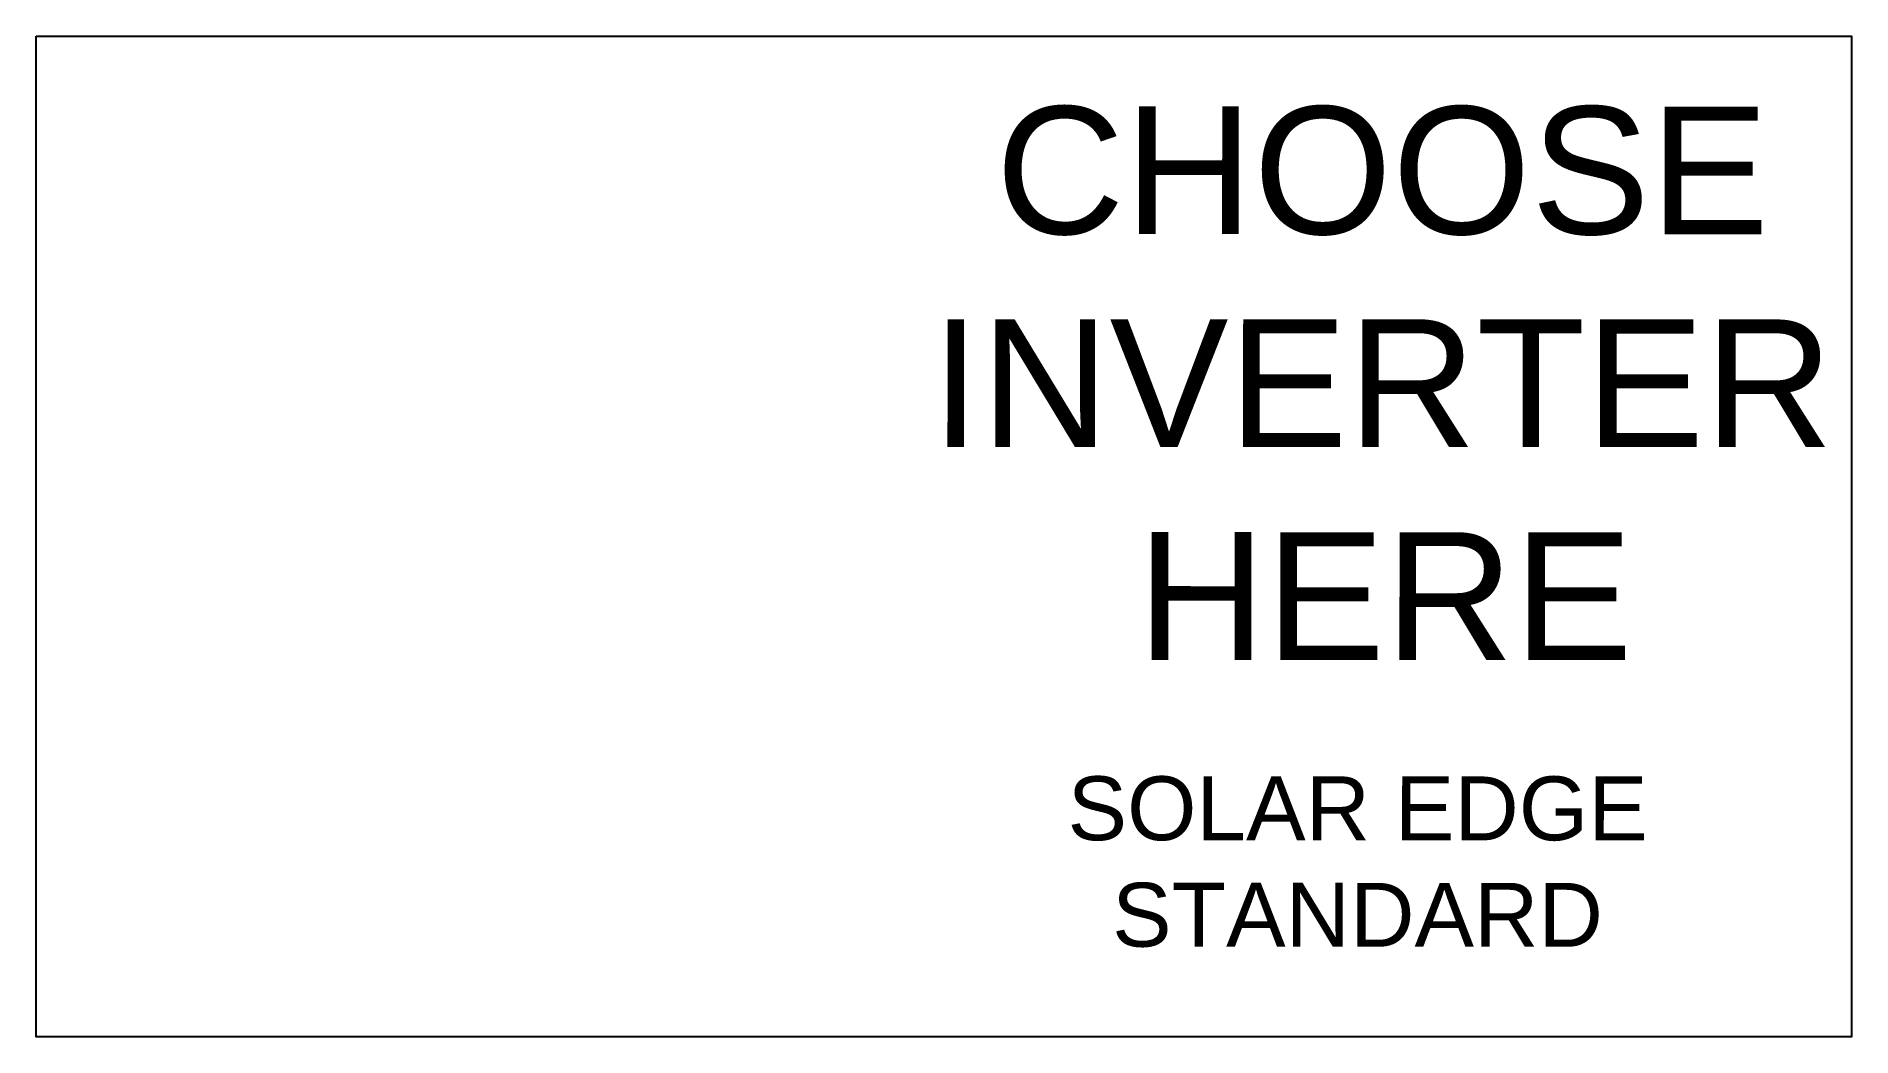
# Model space of a CAD drawing. Header units: feet. Extents: x 44865 to 45198, y 10490 to 10673.
import ezdxf

# ---------------------------------------------------------------- set-up
doc = ezdxf.new("R2010")
doc.units = ezdxf.units.FT
doc.header["$MEASUREMENT"] = 0
doc.layers.add('LOCKED (NO PRINT)', color=7, linetype='Continuous', plot=False)
doc.styles.add('TITLE BBLOCK TEXT', font='ARIALUNI.TTF')

msp = doc.modelspace()

# ---------------------------------------------------------------- linework, layer by layer
at = {"layer": 'LOCKED (NO PRINT)', "color": 1}
msp.add_lwpolyline([(44865.48, 10673.39), (45197.83, 10673.39), (45197.83, 10490.16), (44865.48, 10490.16)], close=True, dxfattribs=at)
msp.add_lwpolyline([(44865.48, 10673.39), (45197.83, 10673.39), (45197.83, 10490.16), (44865.48, 10490.16)], close=True, dxfattribs=at)

# ---------------------------------------------------------------- texts
at = {"color": 2, "attachment_point": 1, "rotation": 359.9886, "style": 'TITLE BBLOCK TEXT'}
for s, insert, char_height, width in [('\\pi13.431;CHOOSE\\P\\pi1.6166;INVERTER\\P\\pi39.324;HERE', (45027.68, 10660.56), 23.3887, 165.0717), ('\\pi17.742;SOLAR EDGE\\P\\pi25.899;STANDARD', (45036.54, 10537.85), 11.6944, 140.1035)]:
    msp.add_mtext(s, dxfattribs=dict(at, insert=insert, char_height=char_height, width=width))

doc.saveas('drawing.dxf')
